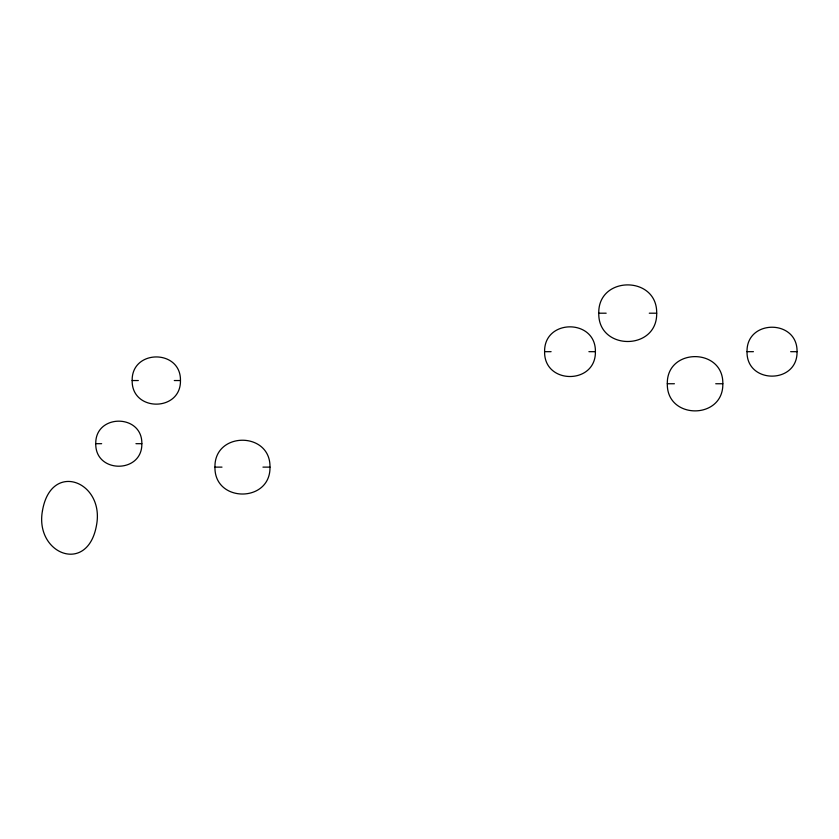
<?xml version="1.0" encoding="UTF-8"?>
<svg xmlns="http://www.w3.org/2000/svg" width="839" height="839" viewBox="0 0 839 839"><rect width="100%" height="100%" fill="white"/><g stroke="black" fill="none" stroke-linecap="round" stroke-linejoin="round"><path stroke-width="1.26" d="M95.761 443.684C95.164 413.669 142.431 413.669 141.843 443.684C142.431 473.71 95.164 473.71 95.761 443.684L101.645 443.684M132.163 380.539C131.545 349.076 181.077 349.076 180.458 380.539C181.077 412.001 131.545 412.001 132.163 380.539L138.33 380.539M214.952 467.124C214.249 431.277 270.693 431.277 269.98 467.124C270.693 502.981 214.249 502.981 214.952 467.124L221.989 467.124M544.605 351.677C543.955 318.579 596.047 318.579 595.396 351.677C596.047 384.776 543.955 384.776 544.605 351.677L551.097 351.677M598.763 313.199C598.029 275.465 657.419 275.465 656.685 313.199C657.419 350.922 598.029 350.922 598.763 313.199L606.167 313.199M667.309 383.748C666.606 347.587 723.533 347.587 722.83 383.748C723.533 419.92 666.606 419.92 667.309 383.748L674.409 383.748M747.025 351.677C746.385 319.082 797.69 319.082 797.05 351.677C797.69 384.272 746.385 384.272 747.025 351.677L753.422 351.677M649.281 313.199L656.685 313.199M588.905 351.677L595.396 351.677M790.653 351.677L797.05 351.677M174.281 380.539L180.458 380.539M715.73 383.748L722.83 383.748M135.949 443.684L141.843 443.684M262.953 467.124L269.98 467.124M42.485 510.615C34.378 554.034 87.843 575.302 96.548 525.025C104.655 481.607 51.189 460.338 42.485 510.615"/></g></svg>
